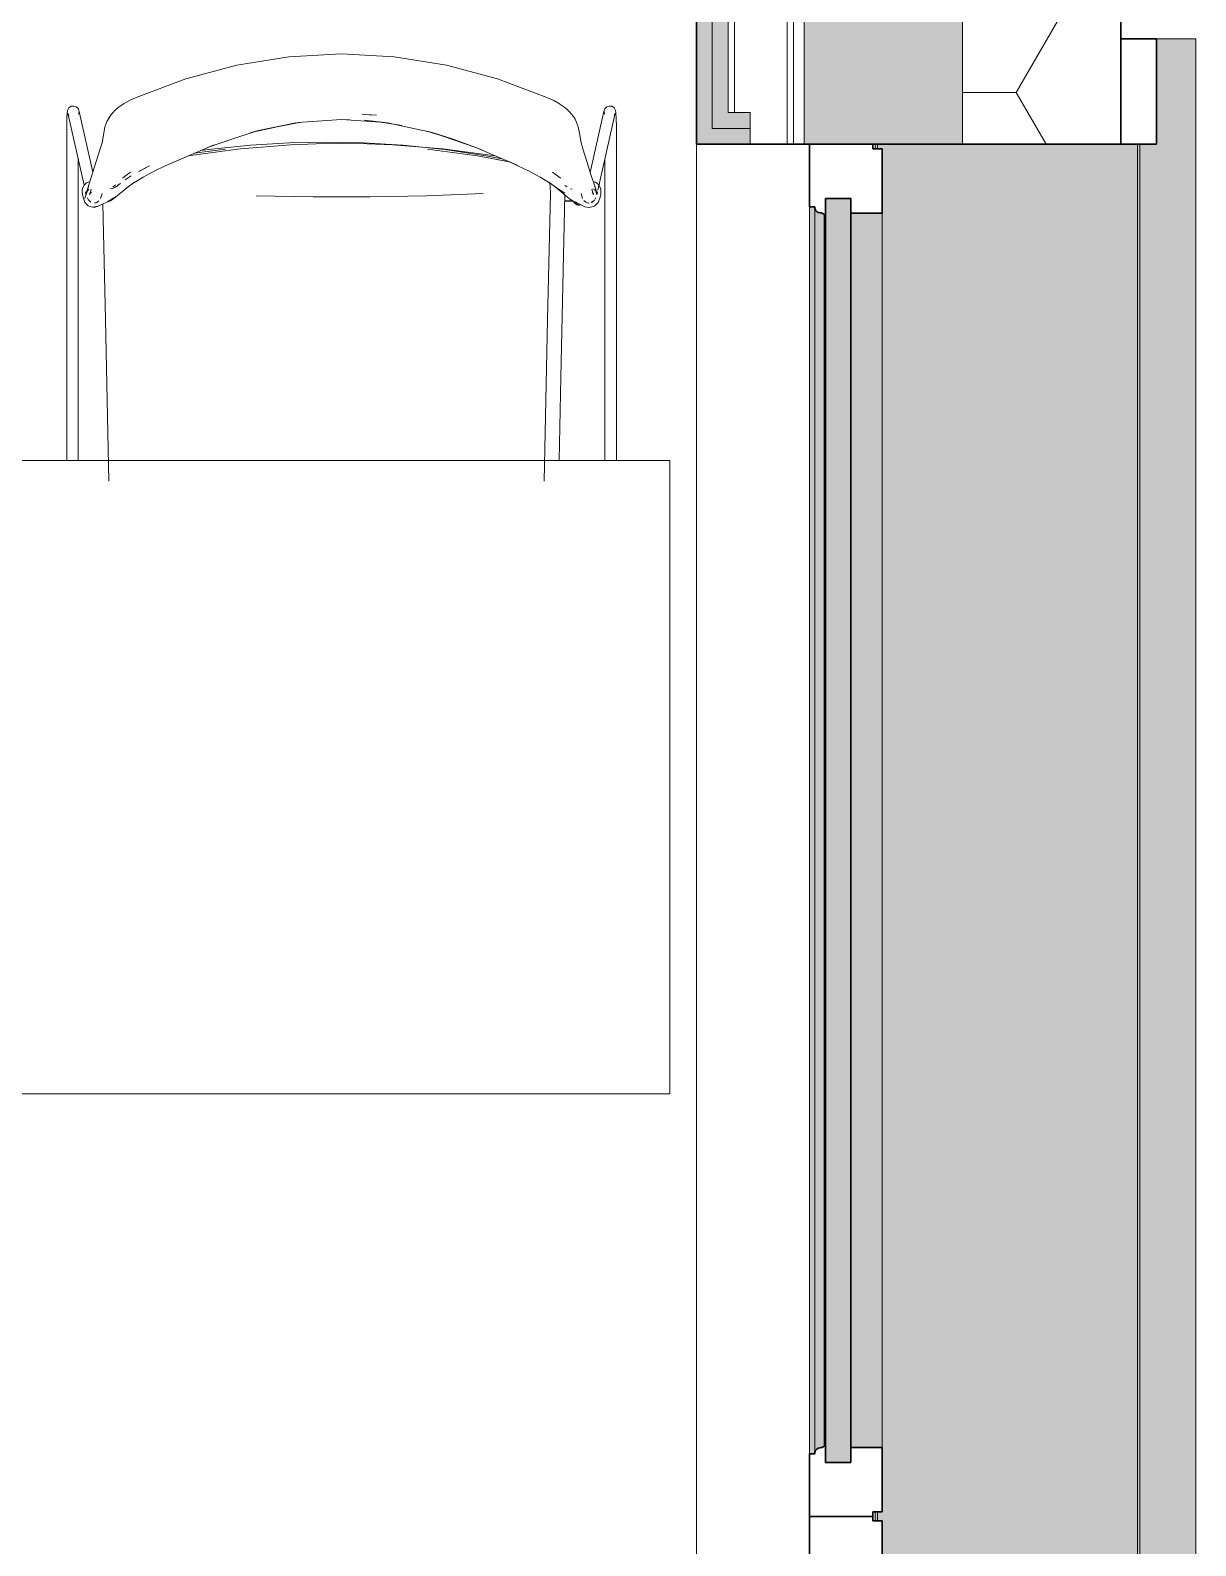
# Model space of a CAD drawing. Header units: millimetres. Extents: x 155920 to 295199, y -4084 to 97293.
# Drawn here: x 230108 to 231212, y 22622 to 24057 of the extents above; entities that cross this region are included whole.
import ezdxf

# ---------------------------------------------------------------- set-up
doc = ezdxf.new("R2010")
doc.units = ezdxf.units.MM
doc.header["$MEASUREMENT"] = 0
for name, color, linetype, lineweight in [('A-GLAZ', 7, 'CONTINUOUS', 9), ('A-GLAZ-CWMG', 7, 'CONTINUOUS', 9), ('A-WALL', 7, 'CONTINUOUS', 9), ('A-WALL-PATT', 7, 'CONTINUOUS', 25), ('G-IMPT', 8, 'CONTINUOUS', 9), ('I-FURN', 8, 'CONTINUOUS', 9), ('I-WALL', 7, 'CONTINUOUS', 9)]:
    doc.layers.add(name, color=color, linetype=linetype, lineweight=lineweight)

msp = doc.modelspace()

# ---------------------------------------------------------------- hatches: boundary and pattern name
at = {"layer": 'A-GLAZ'}
h = msp.add_hatch(color=256, dxfattribs=at)
h.paths.add_polyline_path([(231174.8, 17315.3), (231211.8, 17315.3), (231211.8, 18615.3), (230910.2, 18615.3), (230910.2, 18611), (230914.8, 18611), (230914.8, 17419.6), (230910.2, 17419.6), (230910.2, 17415.3), (231174.8, 17415.3)], flags=0)
h.paths.add_polyline_path([(231211.8, 18715.3), (231211.8, 19915.3), (230910.2, 19915.3), (230910.2, 19911), (230914.8, 19911), (230914.8, 18719.6), (230910.2, 18719.6), (230910.2, 18715.3), (230985, 18715.3)], flags=0)
h.paths.add_polyline_path([(230985, 20015.3), (231211.8, 20015.3), (231211.8, 21249.3), (230914.8, 21249.3), (230914.8, 20015.3), (230977.9, 20015.3)], flags=0)
h.paths.add_polyline_path([(231211.8, 21349.3), (231211.8, 24049.3), (231174.8, 24049.3), (231174.8, 23949.3), (230910.2, 23949.3), (230910.2, 23945), (230914.8, 23945), (230914.8, 22653.6), (230910.2, 22653.6), (230910.2, 22645), (230914.8, 22645), (230914.8, 21353.6), (230910.2, 21353.6), (230910.2, 21349.3), (230985, 21349.3)], flags=0)
h = msp.add_hatch(color=256, dxfattribs=at)
h.paths.add_polyline_path([(230910.2, 17415.3), (230910.2, 17419.6), (230908.1, 17419.6), (230908.1, 17415.3)], flags=0)
h.paths.add_polyline_path([(230908.1, 18611), (230910.2, 18611), (230910.2, 18615.3), (230908.1, 18615.3)], flags=0)
h.paths.add_polyline_path([(230908.1, 18715.3), (230910.2, 18715.3), (230910.2, 18719.6), (230908.1, 18719.6)], flags=0)
h.paths.add_polyline_path([(230910.2, 19911), (230910.2, 19915.3), (230908.1, 19915.3), (230908.1, 19911)], flags=0)
h.paths.add_polyline_path([(230910.2, 21349.3), (230910.2, 21353.6), (230908.1, 21353.6), (230908.1, 21349.3)], flags=0)
h.paths.add_polyline_path([(230910.2, 22645), (230909.7, 22653.6), (230908.1, 22653.6), (230908.1, 22645), (230909.7, 22645)], flags=0)
h.paths.add_polyline_path([(230908.1, 23945), (230910.2, 23945), (230910.2, 23949.3), (230908.1, 23949.3)], flags=0)
for points in [[(230884.9, 22700.5), (230884.9, 23898.1), (230861, 23898.1), (230861, 22700.5)], [(230846, 22708.5), (230851, 22708.5), (230851, 23890.1), (230846, 23890.1), (230846, 22710.1)], [(230851, 22710.1), (230853.3, 22713.4), (230855.9, 22714.7), (230855.9, 23884.3), (230852.2, 23886.1), (230851, 23886.3), (230851, 22712.3)], [(230855.9, 22714.3), (230859.8, 22715.8), (230859.8, 23882.9), (230855.9, 23884.1), (230855.9, 22714.5)], [(230914.8, 22714.5), (230914.8, 23884.1), (230884.9, 23884.1), (230884.9, 22714.5), (230896.1, 22714.5)]]:
    msp.add_hatch(color=256, dxfattribs=at).paths.add_polyline_path(points, flags=0)
at = {"layer": 'A-WALL-PATT', "lineweight": 9}
h = msp.add_hatch(color=256, dxfattribs=at)
h.paths.add_polyline_path([(230896.1, 15085.3), (230990.8, 15085.3), (230990.8, 17415.3), (230840.8, 17415.3), (230840.8, 15085.3)], flags=0)
h.paths.add_polyline_path([(230990.8, 23949.3), (230990.8, 26710.3), (230985, 26696.2), (230970.8, 26690.3), (230860.8, 26690.3), (230846.7, 26696.2), (230840.8, 26710.3), (230840.8, 23949.3), (230896.1, 23949.3)], flags=0)
h.paths.add_polyline_path([(230970.8, 26700.3), (230977.9, 26703.3), (230980.8, 26710.3), (230980.8, 26770.3), (230977.9, 26777.4), (230970.8, 26780.3), (230860.8, 26780.3), (230853.8, 26777.4), (230850.8, 26770.3), (230850.8, 26710.3), (230853.8, 26703.3), (230860.8, 26700.3), (230896.1, 26700.3)], flags=0)
h.paths.add_polyline_path([(230990.8, 26770.3), (230990.8, 26790.3), (230970.8, 26790.3), (230985, 26784.5), (230989.9, 26772.6)], flags=0)
h.paths.add_polyline_path([(230840.8, 26770.3), (230846.7, 26784.5), (230860.8, 26790.3), (230840.8, 26790.3), (230840.8, 26777.4)], flags=0)
h.paths.add_polyline_path([(230846.7, 28449.3), (230990.8, 28449.3), (230990.8, 28469.3), (230985, 28455.2), (230970.8, 28449.3), (230860.8, 28449.3), (230846.7, 28455.2), (230840.8, 28469.3), (230840.8, 28449.3)], flags=0)
h.paths.add_polyline_path([(230860.8, 28459.3), (230970.8, 28459.3), (230977.9, 28462.3), (230980.8, 28469.3), (230980.8, 28529.3), (230977.9, 28536.4), (230970.8, 28539.3), (230860.8, 28539.3), (230853.8, 28536.4), (230850.8, 28529.3), (230850.8, 28469.3), (230853.8, 28462.3)], flags=0)
h.paths.add_polyline_path([(230840.8, 28529.3), (230846.7, 28543.5), (230860.8, 28549.3), (230970.8, 28549.3), (230985, 28543.5), (230990.8, 28529.3), (230990.8, 34347.3), (230840.8, 34347.3), (230840.8, 28536.4)], flags=0)
h = msp.add_hatch(color=256, dxfattribs=at)
h.paths.add_polyline_path([(230753.8, 15107.3), (230753.8, 17400.3), (230789.8, 17400.3), (230789.8, 17415.3), (230738.8, 17415.3), (230739, 15107.3)], flags=0)
h.paths.add_polyline_path([(230738.8, 23949.3), (230789.8, 23949.3), (230789.8, 23964.3), (230753.8, 23964.3), (230753.8, 26720.3), (230738.8, 26720.3), (230738.8, 23971.8)], flags=0)
at = {"layer": 'A-WALL-PATT', "lineweight": 5}
h = msp.add_hatch(color=256, dxfattribs=at)
h.paths.add_polyline_path([(230768.8, 15107.3), (230768.8, 17385.3), (230789.8, 17385.3), (230789.8, 17400.3), (230753.8, 17400.3), (230754, 15107.3)], flags=0)
h.paths.add_polyline_path([(230789.8, 23964.3), (230789.8, 23979.3), (230768.8, 23979.3), (230768.8, 26720.3), (230753.8, 26720.3), (230753.8, 23964.3)], flags=0)

# ---------------------------------------------------------------- linework, layer by layer
at = {"layer": 'A-GLAZ', "lineweight": 30}
for p, q in [((231174.8, 24049.3), (231140.8, 24049.3)), ((231174.8, 23949.3), (231174.8, 24049.3)), ((230846, 23949.3), (230846, 23890.1)), ((230905.9, 23945), (230905.9, 23949.3)), ((231140.8, 23949.3), (231174.8, 23949.3)), ((230914.8, 23945), (230905.9, 23945)), ((230914.8, 23884.1), (230914.8, 23945)), ((230884.9, 23898.1), (230861, 23898.1)), ((230861, 23898.1), (230861, 22700.5)), ((230861, 23882.9), (230861, 23898.1)), ((230861, 23898.1), (230884.9, 23898.1)), ((230884.9, 22700.5), (230884.9, 23898.1)), ((230884.9, 23898.1), (230884.9, 23884.1)), ((230846, 23890.1), (230851, 23890.1)), ((230851, 23890.1), (230851, 23888.6)), ((230859.8, 23882.9), (230861, 23882.9)), ((230884.9, 23884.1), (230914.8, 23884.1)), ((230861, 22715.8), (230859.8, 22715.8)), ((230861, 22700.5), (230861, 22715.8)), ((230914.8, 22714.5), (230884.9, 22714.5)), ((230884.9, 22714.5), (230884.9, 22700.5)), ((230914.8, 22653.6), (230914.8, 22714.5)), ((230851, 22708.5), (230846, 22708.5)), ((230846, 22708.5), (230846, 22649.3)), ((230851, 22710.1), (230851, 22708.5)), ((230861, 22700.5), (230884.9, 22700.5)), ((230884.9, 22700.5), (230861, 22700.5)), ((230846, 22649.3), (230905.9, 22649.3)), ((230905.9, 22649.3), (230846, 22649.3)), ((230846, 22649.3), (230846, 22590.1)), ((230905.9, 22649.3), (230905.9, 22653.6)), ((230905.9, 22653.6), (230914.8, 22653.6)), ((230905.9, 22645), (230905.9, 22649.3)), ((230914.8, 22645), (230905.9, 22645)), ((230914.8, 22584.1), (230914.8, 22645))]:
    msp.add_line(p, q, dxfattribs=at)
at = {"layer": 'A-GLAZ'}
for p, q in [((231174.8, 24049.3), (231211.8, 24049.3)), ((231211.8, 21349.3), (231211.8, 24049.3)), ((230908.1, 23945), (230908.1, 23949.3)), ((230910.2, 23945), (230910.2, 23949.3)), ((230846, 23890.1), (230846, 22708.5)), ((230851, 23888.6), (230851, 23890.1)), ((230851, 22710.1), (230851, 23888.6)), ((230859.8, 22715.8), (230859.8, 23882.9)), ((230914.8, 22714.5), (230914.8, 23884.1)), ((230851, 22708.5), (230851, 22710.1)), ((230908.1, 22645), (230908.1, 22653.6)), ((230910.2, 22645), (230910.2, 22653.6))]:
    msp.add_line(p, q, dxfattribs=at)
at = {"layer": 'A-GLAZ', "lineweight": 30}
for centre, radius, start, end in [((230856.2, 23889.7), 5.36, 191.9524, 266.5739), ((230855.4, 23877), 7.4, 53.4261, 86.5739), ((230856.2, 22709), 5.36, 93.4261, 168.0476), ((230855.4, 22721.7), 7.4, 273.4261, 306.5739)]:
    msp.add_arc(centre, radius, start, end, dxfattribs=at)
at = {"layer": 'A-GLAZ'}
for points, knots in [([(230851, 23888.6), (230851.1, 23888.1), (230851.3, 23887.5), (230851.8, 23886.7), (230852.1, 23886.3), (230852.2, 23886.1)], [0, 0, 0, 0, 0.2, 0.3, 0.4, 0.4, 0.4, 0.4]), ([(230853.3, 23885.2), (230853.5, 23885.1), (230853.9, 23884.8), (230854.7, 23884.5), (230855.4, 23884.4), (230855.9, 23884.3)], [0.6, 0.6, 0.6, 0.6, 0.7, 0.8, 1, 1, 1, 1]), ([(230855.9, 22714.3), (230855.4, 22714.3), (230854.7, 22714.2), (230853.9, 22713.8), (230853.5, 22713.6), (230853.3, 22713.4)], [-1, -1, -1, -1, -0.8, -0.7, -0.6, -0.6, -0.6, -0.6]), ([(230852.2, 22712.5), (230852.1, 22712.4), (230851.8, 22712), (230851.3, 22711.2), (230851.1, 22710.5), (230851, 22710.1)], [-0.4, -0.4, -0.4, -0.4, -0.3, -0.2, 0, 0, 0, 0])]:
    msp.add_open_spline(points, degree=3, knots=knots, dxfattribs=at)
for points in [[(230858.6, 23883.6), (230859.1, 23883.4), (230859.5, 23883.2), (230859.8, 23882.9)], [(230859.8, 22715.8), (230859.5, 22715.5), (230859.1, 22715.2), (230858.6, 22715)]]:
    msp.add_open_spline(points, degree=3, dxfattribs=at)
at = {"layer": 'A-GLAZ-CWMG'}
for p, q in [((231156.8, 23307.3), (231156.8, 23949.3)), ((231158.8, 23949.3), (231158.8, 23307.3)), ((231156.8, 22932.3), (231156.8, 23307.3)), ((231158.8, 23307.3), (231158.8, 22932.3)), ((231156.8, 22565.3), (231156.8, 22932.3)), ((231158.8, 22932.3), (231158.8, 22565.3))]:
    msp.add_line(p, q, dxfattribs=at)
at = {"layer": 'A-WALL'}
for p, q in [((230774.8, 26790.3), (230774.8, 23979.3)), ((230824.8, 26790.3), (230824.8, 23949.3)), ((230830.8, 26790.3), (230830.8, 23949.3)), ((230753.8, 26720.3), (230753.8, 23964.3)), ((230768.8, 26720.3), (230768.8, 23979.3)), ((230840.8, 26710.3), (230840.8, 23949.3)), ((230840.8, 23949.3), (230840.8, 26710.3)), ((230990.8, 26710.3), (230990.8, 23949.3)), ((230768.8, 23979.3), (230774.8, 23979.3)), ((230774.8, 23979.3), (230789.8, 23979.3)), ((230789.8, 23964.3), (230789.8, 23979.3)), ((230753.8, 23964.3), (230789.8, 23964.3)), ((230789.8, 23949.3), (230789.8, 23964.3))]:
    msp.add_line(p, q, dxfattribs=at)
at = {"layer": 'A-WALL', "lineweight": 30}
for p, q in [((231140.8, 23949.3), (231140.8, 26790.3)), ((230840.8, 23949.3), (231140.8, 23949.3))]:
    msp.add_line(p, q, dxfattribs=at)
at = {"layer": 'A-WALL-PATT', "linetype": 'Continuous', "lineweight": 9}
for p, q in [((231041.8, 23998.3), (231102.2, 24103)), ((230990.8, 23998.4), (231041.7, 23998.4)), ((231070.2, 23949.3), (231041.8, 23998.4))]:
    msp.add_line(p, q, dxfattribs=at)
at = {"layer": 'G-IMPT'}
for p, q in [((230402.5, 24034.9), (230352.6, 24032.3)), ((230402.5, 24034.9), (230452.4, 24032.3)), ((230254.8, 24011.3), (230303.2, 24024.3)), ((230303.2, 24024.3), (230352.6, 24032.3)), ((230501.8, 24024.3), (230452.4, 24032.3)), ((230501.8, 24024.3), (230550.2, 24011.3)), ((230254.8, 24011.3), (230208, 23993.7)), ((230550.2, 24011.3), (230597.1, 23993.6)), ((230208, 23993.7), (230201.5, 23990.8)), ((230597.1, 23993.6), (230603.5, 23990.8)), ((230142.6, 23979), (230142.3, 23973.8)), ((230142.9, 23981.4), (230142.6, 23979)), ((230142.9, 23981.4), (230144.1, 23983.8)), ((230143.2, 23978.7), (230158.5, 23910.5)), ((230143.2, 23978.7), (230144.2, 23976.6)), ((230144.1, 23983.8), (230146.3, 23985.3)), ((230146.3, 23985.3), (230148.9, 23985.6)), ((230151.1, 23984.9), (230148.9, 23985.6)), ((230151.1, 23984.9), (230152.9, 23983.1)), ((230153.2, 23982.8), (230152.9, 23983.1)), ((230154, 23980.3), (230153.2, 23982.8)), ((230153.3, 23978), (230153.8, 23980.5)), ((230153.4, 23978.2), (230153.8, 23980.5)), ((230166.9, 23922.9), (230154, 23980.3)), ((230183.1, 23976.1), (230184.6, 23978)), ((230184.6, 23978), (230186.3, 23979.9)), ((230186.8, 23980.5), (230186.3, 23979.9)), ((230186.8, 23980.5), (230188.7, 23982.3)), ((230190.8, 23984.1), (230188.7, 23982.3)), ((230190.8, 23984.1), (230195.6, 23987.4)), ((230195.9, 23987.6), (230195.6, 23987.4)), ((230195.9, 23987.6), (230201.5, 23990.8)), ((230435.6, 23976.9), (230422, 23977.6)), ((230425.4, 23977.5), (230435.6, 23976.9)), ((230603.5, 23990.8), (230609.1, 23987.6)), ((230609.4, 23987.4), (230609.1, 23987.6)), ((230609.4, 23987.4), (230614.2, 23984.1)), ((230614.2, 23984.1), (230616.3, 23982.3)), ((230618.2, 23980.5), (230616.3, 23982.3)), ((230620.4, 23978), (230618.2, 23980.5)), ((230621.9, 23976.1), (230620.4, 23978)), ((230651, 23980.3), (230638.1, 23922.7)), ((230645.4, 23905.8), (230661.8, 23978.7)), ((230651, 23980.3), (230651.8, 23982.8)), ((230651.7, 23978), (230651.2, 23980.5)), ((230651.6, 23978.2), (230651.2, 23980.5)), ((230653.6, 23984.6), (230651.8, 23982.8)), ((230651.8, 23982.8), (230652.1, 23983.1)), ((230653.6, 23984.6), (230653.9, 23984.9)), ((230656.1, 23985.6), (230653.9, 23984.9)), ((230656.1, 23985.6), (230658.7, 23985.3)), ((230660.9, 23983.8), (230658.7, 23985.3)), ((230661.8, 23978.7), (230660.8, 23976.6)), ((230662.1, 23981.4), (230660.9, 23983.8)), ((230662.4, 23979), (230662.1, 23981.4)), ((230662.7, 23973.8), (230662.4, 23979)), ((230142.3, 23973.8), (230142.1, 23966.6)), ((230142.1, 23960.3), (230142.1, 23966.6)), ((230144.2, 23976.6), (230144, 23976.8)), ((230177.2, 23959.8), (230178.3, 23965.9)), ((230178.3, 23965.9), (230180.1, 23970.8)), ((230183.1, 23976.1), (230180.1, 23970.8)), ((230181.3, 23973.1), (230180.1, 23970.8)), ((230180.7, 23971.8), (230180.1, 23970.8)), ((230180.7, 23971.8), (230183.1, 23976.1)), ((230182.8, 23975.7), (230181.3, 23973.1)), ((230183.1, 23976.1), (230182.8, 23975.7)), ((230316.6, 23960.5), (230359.1, 23969.7)), ((230323.7, 23962.3), (230359.1, 23969.7)), ((230359.2, 23969.3), (230323.7, 23962.3)), ((230365.5, 23970.4), (230359.2, 23969.3)), ((230365.5, 23970.3), (230360.2, 23969.8)), ((230365.5, 23970.4), (230362.1, 23970)), ((230365.5, 23970.3), (230402.5, 23972.7)), ((230402.5, 23972.7), (230439.5, 23970.4)), ((230402.5, 23972.7), (230409.9, 23972.6)), ((230402.5, 23972.7), (230409.9, 23972.6)), ((230445.9, 23969.7), (230424.3, 23972.1)), ((230424.3, 23972.1), (230434.5, 23971)), ((230439.5, 23970.4), (230434.5, 23971)), ((230445.9, 23969.7), (230434.5, 23971)), ((230445.6, 23969.3), (230434.5, 23971)), ((230459.7, 23967.2), (230445.6, 23969.3)), ((230445.9, 23969.7), (230488.4, 23960.5)), ((230459.7, 23967.2), (230452.5, 23968.5)), ((230621.9, 23976.1), (230622.2, 23975.7)), ((230622.2, 23975.7), (230623.7, 23973.1)), ((230624.9, 23970.8), (230623.7, 23973.1)), ((230624.9, 23970.8), (230626.7, 23965.9)), ((230627.8, 23959.9), (230626.7, 23965.9)), ((230661, 23976.8), (230660.8, 23976.6)), ((230662.9, 23966.6), (230662.7, 23973.8)), ((230662.9, 23966.6), (230662.9, 23960.3)), ((230142.1, 23649.8), (230142.1, 23960.3)), ((230175.6, 23950.6), (230173.9, 23945)), ((230175.6, 23950.6), (230177.2, 23959.8)), ((230235.5, 23929), (230281.9, 23948.9)), ((230300.5, 23954.9), (230275.4, 23946.3)), ((230275.4, 23946.3), (230281.9, 23948.9)), ((230300.5, 23954.9), (230316.7, 23960.1)), ((230306.6, 23945), (230354.4, 23948.8)), ((230316.1, 23948.5), (230353.1, 23950.6)), ((230316.6, 23960.5), (230323.7, 23962.3)), ((230323.7, 23962.3), (230316.7, 23960.1)), ((230369.4, 23951), (230353.1, 23950.6)), ((230354.4, 23948.8), (230378.4, 23949.8)), ((230369.4, 23951), (230388.3, 23951.4)), ((230402.5, 23950.1), (230378.4, 23949.8)), ((230407.1, 23951), (230388.3, 23951.4)), ((230426.6, 23949.8), (230402.5, 23950.1)), ((230423.4, 23950.6), (230407.1, 23951)), ((230460.5, 23948.5), (230423.4, 23950.6)), ((230450.6, 23948.8), (230426.6, 23949.8)), ((230450.6, 23948.8), (230498.4, 23945)), ((230488.4, 23960.5), (230483.2, 23961.8)), ((230483.2, 23961.8), (230488.4, 23960.3)), ((230529.6, 23946.3), (230488.4, 23960.5)), ((230488.4, 23960.5), (230508.1, 23954.3)), ((230508.1, 23954.3), (230488.4, 23960.3)), ((230529.6, 23946.3), (230508.1, 23954.3)), ((230529.6, 23946.3), (230508.1, 23954.3)), ((230627.8, 23959.9), (230629.4, 23950.6)), ((230629.4, 23950.6), (230631.1, 23945)), ((230662.9, 23649.8), (230662.9, 23960.3)), ((230153, 23935.2), (230153, 23649.8)), ((230173.9, 23945), (230170.1, 23933)), ((230259.3, 23938.6), (230256.6, 23938.1)), ((230306.6, 23945), (230259.3, 23938.6)), ((230262.8, 23940.8), (230292.5, 23944.8)), ((230262.9, 23940.8), (230292.5, 23944.8)), ((230268.7, 23943.3), (230276.3, 23944.4)), ((230316.1, 23948.5), (230276.3, 23944.4)), ((230500.2, 23944.4), (230460.5, 23948.5)), ((230531.2, 23938.4), (230484, 23944.8)), ((230484, 23944.8), (230531.3, 23938.3)), ((230498.4, 23945), (230545.7, 23938.6)), ((230539.4, 23938.5), (230500.2, 23944.4)), ((230535.3, 23944.1), (230529.6, 23946.3)), ((230535.3, 23944.1), (230529.6, 23946.3)), ((230529.6, 23946.3), (230569.6, 23929.1)), ((230531.2, 23938.4), (230561.4, 23932.6)), ((230561.5, 23932.6), (230531.3, 23938.3)), ((230539.4, 23938.5), (230554.5, 23935.6)), ((230545.7, 23938.6), (230548.9, 23938)), ((230634.9, 23933), (230631.1, 23945)), ((230652, 23649.8), (230652, 23935.2)), ((230170.1, 23933), (230163.3, 23911.9)), ((230202.6, 23923), (230195.3, 23917.7)), ((230210.1, 23923.5), (230220.5, 23929)), ((230210.1, 23923.5), (230211, 23924)), ((230220.5, 23929), (230211, 23924)), ((230224.9, 23923.8), (230214.4, 23918.3)), ((230235.5, 23929), (230224.9, 23923.8)), ((230560.2, 23933.2), (230569.6, 23929.1)), ((230560.2, 23933.2), (230569.5, 23929)), ((230580.1, 23923.8), (230569.5, 23929)), ((230580.1, 23923.8), (230590.6, 23918.3)), ((230609.7, 23917.7), (230602.4, 23923)), ((230638.8, 23920.6), (230634.9, 23933)), ((230642.7, 23908.8), (230638.8, 23920.6)), ((230157, 23907.3), (230156.7, 23905.6)), ((230156.8, 23904.4), (230156.7, 23905.6)), ((230157, 23907.3), (230158.7, 23910.8)), ((230157, 23907.3), (230158.5, 23910.5)), ((230157, 23907.3), (230157.1, 23907.6)), ((230158.7, 23910.8), (230157.1, 23907.6)), ((230158.5, 23910.5), (230160.6, 23912.6)), ((230160.3, 23912.3), (230158.5, 23910.5)), ((230158.7, 23910.8), (230158.5, 23910.5)), ((230160.3, 23912.3), (230158.7, 23910.8)), ((230159.1, 23898), (230161.5, 23905.9)), ((230160, 23902.7), (230161.5, 23905.9)), ((230160.8, 23912.7), (230160.6, 23912.6)), ((230160.6, 23901.3), (230162.6, 23909.4)), ((230160.6, 23901.3), (230162.3, 23908.2)), ((230160.7, 23903.6), (230163.3, 23911.9)), ((230163, 23913.8), (230160.8, 23912.7)), ((230161.3, 23904.8), (230163.1, 23906.5)), ((230162.6, 23909.4), (230162.3, 23908.2)), ((230163, 23913.8), (230163.1, 23913.8)), ((230163.7, 23901.4), (230165.3, 23906.9)), ((230184.6, 23907.9), (230183.4, 23907.1)), ((230185, 23907), (230188.7, 23908.9)), ((230188.2, 23908.6), (230185, 23907)), ((230185.8, 23908.7), (230188.2, 23910.9)), ((230188.2, 23908.6), (230190.9, 23910.4)), ((230188.2, 23908.6), (230190.3, 23910)), ((230188.2, 23908.6), (230188.7, 23908.9)), ((230190, 23910.2), (230193.1, 23912.3)), ((230192.5, 23911.9), (230190, 23910.2)), ((230190.3, 23910), (230190.9, 23910.4)), ((230192.5, 23911.9), (230193.1, 23912.3)), ((230194.8, 23917.4), (230195.3, 23917.7)), ((230198.9, 23908), (230195.1, 23905)), ((230197.3, 23915.5), (230203.2, 23919.5)), ((230197.3, 23915.5), (230201.3, 23918.2)), ((230198.9, 23908), (230206.2, 23913.5)), ((230203.2, 23919.5), (230201.3, 23918.2)), ((230205.5, 23912.9), (230214.4, 23918.3)), ((230205.5, 23912.9), (230206.2, 23913.5)), ((230590.6, 23918.3), (230599.5, 23912.9)), ((230606.1, 23908), (230598.8, 23913.5)), ((230598.8, 23913.5), (230599.5, 23912.9)), ((230599.3, 23913.5), (230600, 23910.6)), ((230600, 23910.6), (230600.4, 23902.3)), ((230613.9, 23902.9), (230605.6, 23908.5)), ((230609.9, 23905), (230605.6, 23908.5)), ((230613.9, 23902.9), (230606.1, 23908)), ((230610.2, 23917.4), (230609.7, 23917.7)), ((230614.1, 23910.4), (230614.7, 23910)), ((230616.3, 23908.9), (230614.7, 23910)), ((230619.5, 23907.2), (230620.9, 23906.7)), ((230641.3, 23901.4), (230639.7, 23906.9)), ((230640.5, 23907.2), (230641.9, 23906.5)), ((230642, 23913.8), (230641.9, 23913.8)), ((230644.2, 23912.7), (230641.9, 23913.8)), ((230641.9, 23913.8), (230644.4, 23912.6)), ((230642, 23913.8), (230644.4, 23912.6)), ((230643.7, 23904.8), (230642.2, 23906.2)), ((230644.3, 23903.6), (230642.4, 23909.5)), ((230644.4, 23901.3), (230642.4, 23909.5)), ((230642.7, 23908.8), (230644.4, 23901.3)), ((230643.5, 23905.9), (230644.3, 23903.6)), ((230643.5, 23905.9), (230645, 23902.7)), ((230644.2, 23912.7), (230644.4, 23912.6)), ((230646.3, 23910.8), (230644.4, 23912.6)), ((230646.3, 23910.8), (230646.5, 23910.5)), ((230647.9, 23907.6), (230646.5, 23910.5)), ((230648, 23907.3), (230647.9, 23907.6)), ((230648, 23907.3), (230648.3, 23905.6)), ((230648.1, 23901.6), (230648.3, 23905.6)), ((230156.9, 23901.6), (230156.8, 23904.4)), ((230157.9, 23898.4), (230156.9, 23901.6)), ((230157.9, 23898.4), (230159.3, 23894.1)), ((230159.1, 23898), (230160.7, 23903.6)), ((230162.5, 23891), (230159.3, 23894.1)), ((230159.9, 23904.3), (230160.4, 23902.4)), ((230160, 23902.7), (230161.3, 23904.8)), ((230162.3, 23897.1), (230161.6, 23898.7)), ((230161.9, 23898.4), (230162.3, 23897.1)), ((230164.9, 23894.6), (230162.6, 23896.6)), ((230163.7, 23901.4), (230165, 23903.8)), ((230164, 23902.7), (230165.4, 23904.1)), ((230164, 23902.7), (230165, 23903.8)), ((230165.4, 23904.1), (230164.4, 23903.2)), ((230168.4, 23893.8), (230170, 23893.9)), ((230170.9, 23894.4), (230170, 23893.9)), ((230170.9, 23894.4), (230172.6, 23895.9)), ((230171.3, 23890.3), (230177.3, 23893.3)), ((230174.1, 23898), (230175.5, 23902.8)), ((230176.4, 23892.8), (230178.8, 23783.4)), ((230183.4, 23895.8), (230177.3, 23893.3)), ((230188.9, 23899.9), (230180.6, 23895.1)), ((230185.2, 23897.6), (230180.6, 23895.1)), ((230183.4, 23895.8), (230186.5, 23897.8)), ((230185.2, 23897.6), (230188.9, 23899.9)), ((230186.5, 23897.8), (230191.9, 23902.1)), ((230191.9, 23902.1), (230195.1, 23905)), ((230321.6, 23900.6), (230375.5, 23899.6)), ((230429.5, 23899.6), (230375.5, 23899.6)), ((230429.5, 23899.6), (230483.4, 23900.6)), ((230536.7, 23902.7), (230483.4, 23900.6)), ((230600.4, 23902.3), (230597.7, 23783.4)), ((230609.9, 23905), (230613.1, 23902.1)), ((230614.1, 23901.7), (230610.2, 23728.8)), ((230618.5, 23897.8), (230613.1, 23902.1)), ((230621.2, 23896.1), (230613.9, 23895.7)), ((230621.2, 23896), (230613.9, 23895.7)), ((230613.9, 23895.3), (230622, 23895.6)), ((230621.6, 23895.8), (230618.5, 23897.8)), ((230621.6, 23895.8), (230626.4, 23893.6)), ((230632.9, 23890.2), (230624.4, 23894.6)), ((230626.4, 23893.6), (230624.4, 23894.6)), ((230630.8, 23898), (230629.5, 23902.8)), ((230634.1, 23894.4), (230632.2, 23896.1)), ((230634.1, 23894.4), (230634.6, 23894.1)), ((230634.6, 23894.1), (230636.6, 23893.7)), ((230637.2, 23893.6), (230636.6, 23893.7)), ((230640.7, 23895.3), (230639.1, 23894.1)), ((230639.1, 23894.1), (230640.2, 23894.9)), ((230639.7, 23894.3), (230642.3, 23896.5)), ((230640, 23903.7), (230641, 23902.7)), ((230640, 23903.7), (230640.7, 23903.1)), ((230640.7, 23895.3), (230640.2, 23894.9)), ((230641.3, 23901.4), (230640.3, 23903.5)), ((230641, 23902.7), (230640.3, 23903.5)), ((230645.7, 23894.1), (230642.5, 23891)), ((230643.4, 23898.8), (230642.6, 23897.1)), ((230643.1, 23898.3), (230642.6, 23897.1)), ((230643.7, 23904.8), (230645, 23902.7)), ((230644.6, 23902.4), (230645.1, 23904.3)), ((230645.7, 23894.1), (230647.1, 23898.4)), ((230648.1, 23901.6), (230647.1, 23898.4)), ((230163.9, 23890.5), (230162.5, 23891)), ((230168.1, 23889.4), (230163.9, 23890.5)), ((230166.7, 23889.8), (230171.7, 23890.6)), ((230166.7, 23889.8), (230171.3, 23890.3)), ((230168.1, 23889.4), (230171.7, 23890.6)), ((230632.9, 23890.2), (230636.9, 23889.4)), ((230641.1, 23890.5), (230636.9, 23889.4)), ((230642.5, 23891), (230641.1, 23890.5)), ((230178.8, 23783.4), (230181.9, 23630)), ((230594.6, 23630), (230597.7, 23783.4)), ((230608.6, 23649.8), (230610.2, 23728.8))]:
    msp.add_line(p, q, dxfattribs=at)
at = {"layer": 'I-FURN'}
for p, q in [((230622.7, 23894.3), (230622.5, 23895.6)), ((230622.7, 23894.3), (230624.1, 23894.6)), ((230622.7, 23894.3), (230624.4, 23894.5)), ((230622.7, 23894.3), (230624.7, 23894.4)), ((230622.7, 23894.3), (230623.5, 23893.4)), ((230622.7, 23894.3), (230626.5, 23893.6)), ((230622.7, 23894.3), (230627.8, 23891.8)), ((230622.7, 23894.3), (230625.3, 23894.1)), ((230623.5, 23893.4), (230624.4, 23892.7)), ((230627.8, 23891.8), (230623.5, 23893.4)), ((230625.5, 23892.1), (230624.4, 23892.7)), ((230627.8, 23891.8), (230624.4, 23892.7)), ((230626.6, 23891.8), (230625.5, 23892.1)), ((230627.8, 23891.8), (230625.5, 23892.1)), ((230627.8, 23891.8), (230626.6, 23891.8)), ((230629.3, 23892.3), (230627.8, 23891.8)), ((230713.4, 23649.8), (229513.3, 23649.8)), ((230713.4, 23049.8), (230713.4, 23649.8)), ((229513.3, 23049.8), (230713.4, 23049.8))]:
    msp.add_line(p, q, dxfattribs=at)
at = {"layer": 'I-WALL', "lineweight": 30}
for p, q in [((230738.8, 26720.3), (230738.8, 23949.3)), ((230738.8, 23949.3), (230840.8, 23949.3))]:
    msp.add_line(p, q, dxfattribs=at)
at = {"layer": 'I-WALL'}
msp.add_line((230738.8, 21349.3), (230738.8, 23949.3), dxfattribs=at)

doc.saveas('drawing.dxf')
